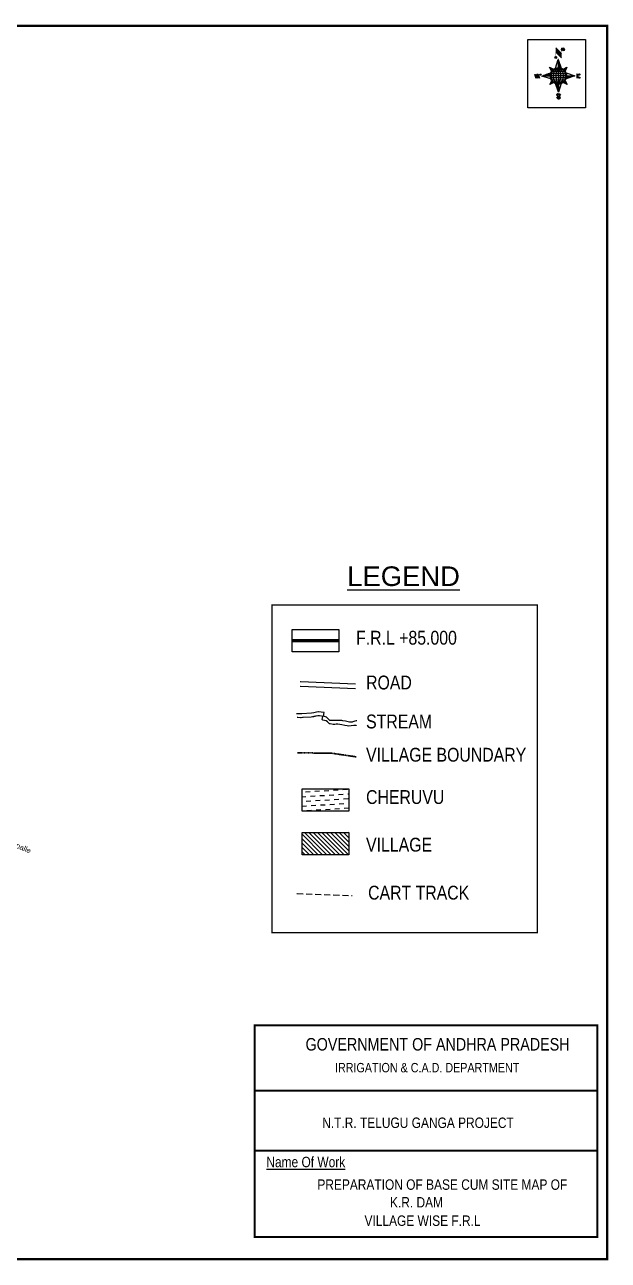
# Model space of a CAD drawing. Header units: inches. Extents: x 344327 to 351585, y 1579030 to 1584160.
# Drawn here: x 349162 to 351585, y 1579030 to 1584160 of the extents above; entities that cross this region are included whole.
import ezdxf
from ezdxf.enums import TextEntityAlignment as Align

# ---------------------------------------------------------------- set-up
doc = ezdxf.new("R2010")
doc.units = ezdxf.units.IN
doc.header["$MEASUREMENT"] = 0
doc.linetypes.add('BORDER', pattern=[1.75, 0.5, -0.25, 0.5, -0.25, 0, -0.25])
doc.linetypes.add('DASHED', pattern=[0.75, 0.5, -0.25])
for name, color, linetype in [('AQUADUCT', 1, 'Continuous'), ('BLOCK', 7, 'Continuous'), ('bord', 1, 'Continuous'), ('FRAME 025', 7, 'Continuous'), ('STREAM', 4, 'Continuous'), ('TABLE', 7, 'Continuous'), ('Tank', 17, 'Continuous'), ('TEXT', 7, 'Continuous'), ('TITLEBLOCK', 7, 'Continuous'), ('VILLAGE BOUNDARY', 6, 'Continuous'), ('VILLAGE_AREA', 1, 'Continuous')]:
    doc.layers.add(name, color=color, linetype=linetype)
doc.layers.add('ROAD', color=1, linetype='Continuous', lineweight=25)
doc.layers.add('VILL_BOUNDARY', color=6, linetype='BORDER', lineweight=30)
doc.styles.add('A', font='arial.ttf')
doc.styles.add('ARIALN', font='ARIALN.TTF')
doc.styles.get("Standard").update_dxf_attribs({"font": 'arial.ttf'})
pattern_1 = [(267.297113149, (-8720374.938, 50637915.138), (10.5367255337, -0.497431438), [])]
pattern_2 = [(357.297113149, (-8720374.938, 50637915.138), (0.497431438, 10.5367255337), [])]

# ---------------------------------------------------------------- blocks, each defined once
blk = doc.blocks.new('*X3')
at = {"color": 0, "linetype": 'Continuous'}
for p, q in [((6321.6, 240.5), (6322.3, 241.2)), ((6321.6, 240.3), (6322.3, 241)), ((6321.6, 240.1), (6322.3, 240.8)), ((6321.6, 239.9), (6322.4, 240.7)), ((6321.6, 239.8), (6322.4, 240.6)), ((6321.6, 239.6), (6322.5, 240.5)), ((6321.6, 239.4), (6322.5, 240.3)), ((6321.6, 239.2), (6322.6, 240.2)), ((6321.7, 239.1), (6322.6, 240.1)), ((6321.8, 240.8), (6322.4, 241.4)), ((6321.8, 239), (6322.7, 240)), ((6321.8, 239), (6322.8, 239.9)), ((6321.9, 238.9), (6322.9, 239.8)), ((6322, 238.8), (6323, 239.7)), ((6322.1, 241.3), (6322.4, 241.6)), ((6322.1, 238.7), (6323.1, 239.6)), ((6322.2, 238.6), (6323.1, 239.6)), ((6322.3, 238.5), (6323.2, 239.5)), ((6322.4, 238.5), (6323.3, 239.4)), ((6322.5, 238.4), (6323.4, 239.3)), ((6322.7, 238.4), (6323.6, 239.3)), ((6322.8, 238.3), (6323.7, 239.2)), ((6322.9, 238.3), (6323.8, 239.1)), ((6323.1, 238.2), (6323.9, 239.1)), ((6323.2, 238.2), (6324, 239)), ((6323.3, 238.2), (6324.2, 239)), ((6323.5, 238.1), (6324.3, 238.9)), ((6323.7, 238.1), (6324.4, 238.9)), ((6323.8, 238.1), (6324.6, 238.8)), ((6324.1, 238.2), (6324.7, 238.8)), ((6324.3, 238.3), (6324.9, 238.8)), ((6324.6, 238.3), (6325.1, 238.8)), ((6324.8, 238.4), (6325.2, 238.8)), ((6325.1, 238.5), (6325.4, 238.8)), ((6325.4, 238.6), (6325.6, 238.8))]:
    blk.add_line(p, q, dxfattribs=at)
blk = doc.blocks.new('*X2')
at = {"color": 0, "linetype": 'Continuous'}
for p, q in [((6324.4, 240.3), (6324.5, 240.4)), ((6324.6, 240.3), (6324.8, 240.5)), ((6324.7, 240.2), (6325, 240.5)), ((6324.8, 240.2), (6325.2, 240.6)), ((6325, 240.1), (6325.5, 240.6)), ((6325.1, 240.1), (6325.6, 240.6)), ((6325.2, 240), (6325.8, 240.6)), ((6325.3, 240), (6326, 240.6)), ((6325.4, 239.9), (6326.1, 240.6)), ((6325.5, 239.8), (6326.2, 240.5)), ((6325.6, 239.8), (6326.3, 240.5)), ((6325.7, 239.7), (6326.5, 240.4)), ((6325.9, 239.6), (6326.6, 240.3)), ((6326, 239.5), (6326.7, 240.3)), ((6326, 239.4), (6326.8, 240.2)), ((6326.1, 239.3), (6327, 240.2)), ((6326.2, 239.3), (6327.1, 240.1)), ((6326.3, 239.2), (6327.1, 240)), ((6326.4, 239.1), (6327.2, 239.9)), ((6326.5, 239), (6327.3, 239.8)), ((6326.5, 238.9), (6327.4, 239.7)), ((6326.6, 238.8), (6327.5, 239.6)), ((6326.7, 238.7), (6327.5, 239.5)), ((6326.8, 238.6), (6327.6, 239.4)), ((6326.8, 238.5), (6327.7, 239.3)), ((6326.9, 238.3), (6327.8, 239.2)), ((6326.8, 236.5), (6327.4, 237)), ((6326.9, 238.2), (6327.9, 239.1)), ((6326.9, 236.8), (6327.6, 237.4)), ((6327, 238.1), (6327.8, 239)), ((6327, 237.9), (6327.8, 238.8)), ((6327, 237.8), (6327.8, 238.6)), ((6327, 237.6), (6327.8, 238.4)), ((6327, 237.4), (6327.8, 238.2)), ((6327, 237.3), (6327.8, 238)), ((6327, 237.1), (6327.8, 237.9))]:
    blk.add_line(p, q, dxfattribs=at)
blk = doc.blocks.new('H')
at = {"layer": 'bord', "extrusion": (0.000427885, 0.004792, 0.999988)}
h = blk.add_hatch(dxfattribs=at)
h.set_pattern_fill('LINE', color=8, scale=84.387686, angle=-2.7029, style=0)
h.set_pattern_definition(pattern_2)
h.paths.add_polyline_path([(-492, 786, -0.090992), (-448, 775), (-486, 912)])
h = blk.add_hatch(dxfattribs=at)
h.set_pattern_fill('LINE', color=8, scale=84.387686, angle=-92.7029, style=0)
h.set_pattern_definition(pattern_1)
h.paths.add_polyline_path([(-625, 665, -0.090992), (-615, 710), (-751, 671)])
h = blk.add_hatch(dxfattribs=at)
h.set_pattern_fill('LINE', color=8, scale=84.387686, angle=-92.7029, style=0)
h.set_pattern_definition(pattern_1)
h.paths.add_polyline_path([(-246, 647), (-372, 653, -0.090992), (-382, 609)])
h = blk.add_hatch(dxfattribs=at)
h.set_pattern_fill('LINE', color=8, scale=84.387686, angle=-2.7029, style=0)
h.set_pattern_definition(pattern_2)
h.paths.add_polyline_path([(-504, 533, -0.090992), (-549, 543), (-510, 406)])
for p, q in [((-519, 1020, -1217), (-435, 927, -1216)), ((-516, 1087, -1217), (-432, 994, -1217)), ((-627, 794, -1216), (-567, 760, -1216)), ((-627, 794, -1216), (-584, 747, -1215)), ((-599, 731, -1215), (-627, 794, -1216)), ((-538, 774, -1216), (-487, 906, -1216)), ((-487, 906, -1216), (-493, 780, -1216)), ((-487, 906, -1216), (-448, 769, -1216)), ((-421, 753, -1216), (-359, 781, -1216)), ((-359, 781, -1216), (-405, 739, -1216)), ((-359, 781, -1216), (-392, 721, -1215)), ((-865, 701, -1215), (-847, 638, -1215)), ((-847, 700, -1215), (-829, 637, -1215)), ((-829, 699, -1215), (-811, 636, -1215)), ((-829, 699, -1215), (-811, 698, -1215)), ((-811, 698, -1215), (-794, 635, -1215)), ((-752, 665, -1215), (-615, 704, -1215)), ((-752, 665, -1215), (-625, 659, -1215)), ((-619, 614, -1215), (-752, 665, -1215)), ((-639, 526, -1214), (-606, 585, -1215)), ((-399, 576, -1215), (-371, 513, -1214)), ((-246, 641, -1215), (-383, 603, -1215)), ((-379, 693, -1215), (-246, 641, -1215)), ((-373, 647, -1215), (-246, 641, -1215)), ((-213, 669, -1215), (-217, 601, -1215)), ((-197, 600, -1215), (-194, 668, -1215)), ((-639, 526, -1214), (-593, 568, -1215)), ((-577, 553, -1215), (-639, 526, -1214)), ((-511, 400, -1214), (-549, 537, -1214)), ((-460, 533, -1215), (-511, 400, -1214)), ((-505, 527, -1214), (-511, 400, -1214)), ((-371, 513, -1214), (-431, 546, -1215)), ((-371, 513, -1214), (-414, 560, -1215))]:
    blk.add_line(p, q, dxfattribs=at)
at = {"layer": 'bord', "color": 8, "linetype": 'ByBlock', "extrusion": (0.000427885, 0.004792, 0.999988)}
for p, q in [((-493, 780, -1216), (-505, 527, -1214)), ((-373, 647, -1215), (-625, 659, -1215)), ((-378, 616, -1215), (-623, 628, -1215)), ((-375, 679, -1215), (-620, 691, -1215)), ((-392, 585, -1215), (-611, 595, -1215)), ((-386, 711, -1215), (-605, 722, -1215)), ((-411, 744, -1216), (-578, 752, -1216)), ((-420, 555, -1215), (-587, 562, -1215))]:
    blk.add_line(p, q, dxfattribs=at)
at = {"layer": 'bord', "extrusion": (0.000427885, 0.004792, 0.999988), "elevation": -1212}
for points, const_width in [([(-522, 960), (-516, 1093)], 1.61), ([(-434, 933), (-428, 1066)], 1.61), ([(-870, 707), (-846, 706)], 0.642), ([(-829, 643), (-855, 644)], 0.642), ([(-829, 643), (-821, 678)], 0.642), ([(-811, 642), (-784, 641)], 0.642), ([(-793, 641), (-782, 694)], 0.642), ([(-177, 605), (-226, 607)], 0.706), ([(-223, 676), (-174, 673)], 0.706), ([(-195, 645), (-185, 644)], 0.706)]:
    blk.add_lwpolyline(points, dxfattribs=dict(at, const_width=const_width))
for points, const_width in [([(-414, 1073, 1), (-398, 1058, 1)], 22.3), ([(-530, 950, 1), (-520, 939, 1)], 14.8), ([(-776, 697, 1), (-769, 690, 1)], 8.9), ([(-180, 618, 1), (-173, 611, 1)], 9.79), ([(-178, 667, 1), (-171, 660, 1)], 9.79), ([(-525, 322, 1), (-533, 329, 1)], 11.1), ([(-490, 362, 1), (-498, 369, 1)], 11.1)]:
    blk.add_lwpolyline(points, format="xyb", close=True, dxfattribs=dict(at, const_width=const_width))
for points in [[(-537, 317), (-531, 310), (-520, 307), (-505, 307), (-494, 310), (-486, 318), (-487, 326), (-491, 333), (-494, 336), (-503, 341), (-522, 347), (-530, 352), (-534, 355), (-537, 363), (-537, 373), (-530, 381), (-520, 384), (-504, 384), (-493, 380), (-487, 373)], [(-522, 348), (-526, 354), (-528, 361), (-528, 371), (-526, 375), (-521, 381), (-515, 384)], [(-505, 307), (-499, 312), (-497, 319), (-497, 327), (-501, 335), (-509, 343)]]:
    blk.add_lwpolyline(points, dxfattribs=at)
at = {"layer": 'bord', "extrusion": (0.000427885, 0.004792, 0.999988)}
for centre, radius in [((-406, 1065, -1212), 22.3), ((-498, 659, -1212), 127), ((-525, 944, -1212), 14.8), ((-773, 694, -1212), 8.9), ((-177, 615, -1212), 9.79), ((-174, 663, -1212), 9.79), ((-529, 325, -1212), 11.1), ((-494, 365, -1212), 11.1)]:
    blk.add_circle(centre, radius, dxfattribs=at)
at = {"layer": 'bord', "color": 8, "linetype": 'ByBlock', "extrusion": (0.000427885, 0.004792, 0.999988)}
for centre, radius, start, end in [((-482, 658, -1212), 128, 94.9254, 259.6691), ((-437, 656, -1212), 141, 113.2864, 241.308), ((-316, 651, -1212), 222, 142.5892, 212.0053), ((-560, 662, -1212), 141, 293.2864, 61.308), ((-681, 668, -1212), 222, 322.5892, 32.0053), ((-515, 660, -1212), 128, 274.9254, 79.6691)]:
    blk.add_arc(centre, radius, start, end, dxfattribs=at)
at = {"layer": 'bord', "extrusion": (0.000427885, 0.004792, 0.999988)}
for points in [[(-516, 1093, -1212), (-431, 1000, -1212), (-519, 1026, -1212), (-434, 933, -1212)], [(-864, 707, -1212), (-846, 706, -1212), (-846, 644, -1212), (-829, 643, -1212)], [(-829, 705, -1212), (-811, 704, -1212), (-811, 642, -1212), (-793, 641, -1212)], [(-193, 674, -1212), (-197, 606, -1212), (-213, 675, -1212), (-216, 607, -1212)]]:
    blk.add_solid(points, dxfattribs=at)
at = {"layer": 'bord', "extrusion": (0.000427885, 0.004792, 0.999988), "xscale": 7.977342409717546, "yscale": 7.977342408231451, "zscale": 7.977342408476333, "rotation": 138.0840426661453}
for name, p in [('*X2', (38301, -31929, -1212)), ('*X3', (38314, -31951, -1212))]:
    blk.add_blockref(name, p, dxfattribs=at)

msp = doc.modelspace()

# ---------------------------------------------------------------- hatches: boundary and pattern name
at = {"layer": 'Tank'}
h = msp.add_hatch(dxfattribs=at)
h.set_pattern_fill('DASH', color=4, scale=155.195912, angle=3.5405, style=0)
h.set_pattern_definition([(3.5405362, (-3654517.014, -14689871.206), (18.164452831, 20.56047188), [19.399489047, -19.399489047])])
h.paths.add_polyline_path([(350508.3, 1580895), (350508.3, 1580987.7), (350314.4, 1580987.7), (350314.4, 1580895)])
at = {"layer": 'VILLAGE_AREA'}
h = msp.add_hatch(dxfattribs=at)
h.set_pattern_fill('ANSI31', color=256, scale=102.119787, angle=89.8223, style=0)
h.set_pattern_definition([(134.8222507, (-137780.911, -711695.531), (-9.05415779, -8.998153735), [])])
h.paths.add_polyline_path([(350314.4, 1580807), (350314.4, 1580714.3), (350508.3, 1580714.3), (350508.3, 1580807)])

# ---------------------------------------------------------------- linework, layer by layer
at = {"layer": 'BLOCK', "color": 1, "const_width": 15}
msp.add_lwpolyline([(350466.7, 1581602.8), (350272.8, 1581602.8)], dxfattribs=at)
at = {"layer": 'FRAME 025', "lineweight": -3}
for points, const_width in [([(344331.6, 1579035.4), (351580.1, 1579035.4), (351580.1, 1584155.1), (344331.6, 1584155.1), (344331.6, 1579035.4)], 9.84), ([(350116.7, 1579734.6), (351540, 1579734.6)], 8.65), ([(350116.7, 1579485.7), (351540, 1579485.7)], 8.65), ([(350116.7, 1579127.4), (351540, 1579127.4)], 8.65)]:
    msp.add_lwpolyline(points, dxfattribs=dict(at, const_width=const_width))
for points, const_width in [([(350189.1, 1581750.9), (351290.6, 1581750.9), (351290.6, 1580390.7), (350189.1, 1580390.7)], 6.7), ([(350116.7, 1580005.6), (351540, 1580005.6), (351540, 1579127.4), (350116.7, 1579127.4)], 8.65)]:
    msp.add_lwpolyline(points, close=True, dxfattribs=dict(at, const_width=const_width))
for points in [[(350272.8, 1581649.1), (350466.7, 1581649.1), (350466.7, 1581556.4), (350272.8, 1581556.4)], [(350314.4, 1580987.7), (350508.3, 1580987.7), (350508.3, 1580895), (350314.4, 1580895)]]:
    msp.add_lwpolyline(points, close=True, dxfattribs=at)
at = {"layer": 'ROAD', "color": 1}
for points in [[(350306.2, 1581433.2), (350307.7, 1581432.9), (350535.9, 1581424)], [(350306.2, 1581414), (350306.8, 1581413.9), (350535.9, 1581404.8)]]:
    msp.add_lwpolyline(points, dxfattribs=at)
at = {"layer": 'ROAD', "color": 1, "linetype": 'DASHED', "ltscale": 50}
msp.add_lwpolyline([(350292.2, 1580553.8), (350293.7, 1580553.4), (350521.9, 1580544.5)], dxfattribs=at)
at = {"layer": 'STREAM'}
for points in [[(350540.8, 1581270.2), (350538.1, 1581270), (350532.3, 1581268.7), (350524.7, 1581266), (350521.3, 1581265), (350518.1, 1581264.8), (350516.3, 1581264.5), (350511.3, 1581264.5), (350505, 1581265.6), (350494.8, 1581268), (350483.7, 1581270.6), (350478.5, 1581271.5), (350469.1, 1581271.9), (350461.7, 1581271.3), (350451.2, 1581271.1), (350429.6, 1581272), (350414.7, 1581285.5), (350403.2, 1581290), (350405, 1581304.2), (350393.5, 1581305.7), (350382.6, 1581306.8), (350380, 1581306.8), (350373.2, 1581306.3), (350362.4, 1581303.7), (350352.4, 1581301.3), (350313.2, 1581299.1), (350304.6, 1581299.2), (350296.9, 1581298.8), (350290.5, 1581299.8)], [(350539.2, 1581251.5), (350537.9, 1581251.2), (350528.9, 1581250), (350517.8, 1581248.7), (350508.3, 1581247.6), (350501, 1581248.7), (350491.9, 1581250.6), (350478.6, 1581253.8), (350462.9, 1581256.3), (350455.4, 1581256), (350449.5, 1581255.5), (350442.7, 1581255.2), (350431.1, 1581257), (350427.1, 1581257.6), (350419.5, 1581265.9), (350413.7, 1581270.6), (350407.2, 1581271.3), (350400.5, 1581273.2), (350397.3, 1581275.6), (350400.3, 1581287.6), (350394, 1581289.2), (350386.5, 1581290.9), (350382.5, 1581291.3), (350378.9, 1581291.3), (350372.9, 1581290.1), (350370, 1581289.6), (350366.2, 1581288.7), (350363, 1581287.9), (350360.7, 1581287.2), (350357.4, 1581286.2), (350351.3, 1581285.1), (350318.8, 1581284), (350315.5, 1581283.4), (350310.4, 1581283.1), (350306.8, 1581283), (350296.6, 1581283.8), (350294.8, 1581284), (350293, 1581284.1)]]:
    msp.add_lwpolyline(points, dxfattribs=at)
at = {"layer": 'VILL_BOUNDARY'}
msp.add_lwpolyline([(350294.6, 1581137.1), (350435.9, 1581135.8), (350538.3, 1581120.6)], dxfattribs=at)
at = {"layer": 'VILLAGE BOUNDARY', "color": 0, "elevation": -0.3}
msp.add_lwpolyline([(351251.4, 1584098.3), (351490.8, 1584098.3), (351490.8, 1583815.3), (351251.4, 1583815.3)], close=True, dxfattribs=at)
at = {"layer": 'VILLAGE_AREA'}
msp.add_lwpolyline([(350314.4, 1580807), (350508.3, 1580807), (350508.3, 1580714.3), (350314.4, 1580714.3)], close=True, dxfattribs=at)

# ---------------------------------------------------------------- block references
at = {"layer": 'AQUADUCT', "color": 1, "xscale": 0.2688597723586067, "yscale": 0.268859772477299, "zscale": 0.2688597723559993, "rotation": 3.078330613464728}
msp.add_blockref('H', (351521.3, 1583779.3, 326.3), dxfattribs=at)

# ---------------------------------------------------------------- texts
at = {"layer": 'TABLE', "extrusion": (0.000201441, 0.004807, 0.999988), "style": 'A'}
msp.add_text('%%ULEGEND', height=81.41, rotation=359.9999, dxfattribs=at).set_placement((350735.2, 1581851.9, 7674.4), align=Align.MIDDLE)
at = {"layer": 'TEXT'}
msp.add_text('Pokurupalle', height=22.173, rotation=337.0652, dxfattribs=at).set_placement((349032.5, 1580782.5))
at = {"layer": 'TITLEBLOCK', "extrusion": (0.000201441, 0.004807, 0.999988), "style": 'ARIALN'}
for s, height, p in [('F.R.L +85.000', 57.393, (350538, 1581567.7, 7673)), ('ROAD', 57.39, (350579.6, 1581381.8, 7672.1)), ('STREAM', 57.39, (350579.6, 1581220, 7671.4)), ('VILLAGE BOUNDARY', 57.393, (350579.6, 1581082, 7670.7)), ('CHERUVU', 57.39, (350579.6, 1580906.3, 7669.9)), ('VILLAGE', 57.39, (350579.6, 1580708.5, 7668.9)), ('CART TRACK', 57.39, (350588, 1580509.4, 7667.9)), ('GOVERNMENT OF ANDHRA PRADESH ', 51.88, (350328.3, 1579882.7, 7658.1)), ('IRRIGATION & C.A.D. DEPARTMENT', 38.91, (350450.5, 1579792.3, 7658.1)), ('N.T.R. TELUGU GANGA PROJECT', 43.233, (350397.5, 1579561.3, 7658.3)), ('%%UName Of Work', 43.233, (350165.6, 1579398.4, 7657.5)), ('PREPARATION OF BASE CUM SITE MAP OF ', 43.233, (350377.4, 1579304.6, 7657.1)), ('K.R. DAM', 43.23, (350678.8, 1579231.1, 7656.8)), ('VILLAGE WISE F.R.L', 43.233, (350573.1, 1579154.8, 7656.4))]:
    msp.add_text(s, height=height, rotation=359.9999, dxfattribs=at).set_placement(p)

doc.saveas('drawing.dxf')
